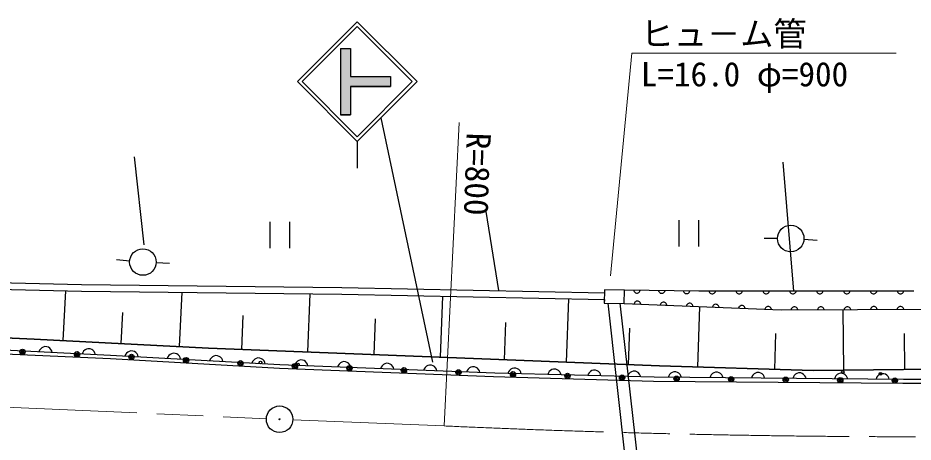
# Model space of a CAD drawing. Units: millimetres, scale not verified. Extents: x 40000 to 680000, y 20000 to 380000.
# Drawn here: x 149062 to 216476, y 280986 to 312898 of the extents above; entities that cross this region are included whole.
import ezdxf
from ezdxf.enums import TextEntityAlignment as Align

# ---------------------------------------------------------------- set-up
doc = ezdxf.new("R2010")
doc.units = ezdxf.units.MM
doc.header["$LTSCALE"] = 1000
doc.linetypes.add('CHAIN', pattern=[18.5, 12, -1.5, 3.5, -1.5])
for name, color, linetype, lineweight in [('M-BGD', 7, 'Continuous', 25), ('M-BMK', 2, 'CHAIN', 13), ('M-BMK-SRVR', 3, 'Continuous', 25), ('M-STR-HTXT', 7, 'Continuous', 13), ('M-STR-STRC', 7, 'Continuous', 25)]:
    doc.layers.add(name, color=color, linetype=linetype, lineweight=lineweight)
doc.styles.add('ＭＳ ゴシック', font='')
doc.styles.get('ＭＳ ゴシック').set_extended_font_data('MS Gothic')

msp = doc.modelspace()

# ---------------------------------------------------------------- hatches: boundary and pattern name
at = {"layer": 'M-STR-STRC'}
msp.add_hatch(color=256, dxfattribs=at).paths.add_polyline_path([(173367, 305606), (173367, 310606), (174117, 310605), (174117, 308481), (177117, 308480), (177117, 307730), (174117, 307731), (174117, 305606)])

# ---------------------------------------------------------------- linework, layer by layer
at = {"layer": 'M-BGD'}
for p, q in [((158559, 295825), (157833, 302446)), ((207499, 292351), (206693, 302036)), ((185282, 292380), (184323, 298324)), ((168026, 297565), (168025, 295566)), ((169545, 295565), (169546, 297565)), ((198832, 297694), (198832, 295694)), ((200352, 295694), (200352, 297694)), ((206257, 296302), (205257, 296302)), ((208255, 296241), (209253, 296181)), ((157481, 294609), (156484, 294686)), ((159477, 294494), (160476, 294455)), ((136013, 293277), (153862, 292846)), ((135698, 292785), (153853, 292347)), ((135698, 292785), (153853, 292347)), ((153862, 292846), (173468, 292625)), ((173468, 292625), (193241, 292215)), ((152471, 288617), (152662, 292375)), ((153853, 292347), (173460, 292125)), ((153853, 292347), (173460, 292125)), ((161231, 288171), (161440, 292261)), ((170903, 287764), (171076, 292152)), ((173460, 292125), (193231, 291715)), ((173460, 292125), (193231, 291715)), ((180878, 287371), (181059, 291968)), ((193225, 292448), (193209, 291448)), ((194745, 292424), (193225, 292448)), ((194729, 291424), (194745, 292424)), ((200341, 292352), (194745, 292424)), ((195428, 292415), (195447, 292355)), ((195447, 292355), (195477, 292304)), ((195477, 292304), (195526, 292254)), ((195526, 292254), (195575, 292223)), ((195575, 292223), (195635, 292202)), ((195635, 292202), (195715, 292201)), ((195715, 292201), (195775, 292221)), ((195775, 292221), (195826, 292250)), ((195826, 292250), (195876, 292299)), ((195876, 292299), (195907, 292349)), ((195907, 292349), (195928, 292409)), ((197293, 292391), (197312, 292331)), ((197312, 292331), (197342, 292281)), ((197342, 292281), (197391, 292230)), ((197391, 292230), (197441, 292199)), ((197441, 292199), (197500, 292179)), ((197500, 292179), (197580, 292178)), ((197580, 292178), (197641, 292197)), ((197641, 292197), (197691, 292226)), ((197691, 292226), (197742, 292275)), ((197742, 292275), (197772, 292325)), ((197772, 292325), (197793, 292385)), ((199158, 292367), (199177, 292307)), ((199177, 292307), (199207, 292257)), ((199207, 292257), (199256, 292206)), ((199256, 292206), (199306, 292175)), ((199306, 292175), (199365, 292155)), ((199365, 292155), (199445, 292154)), ((199445, 292154), (199506, 292173)), ((199506, 292173), (199556, 292202)), ((199556, 292202), (199607, 292252)), ((199607, 292252), (199637, 292301)), ((199637, 292301), (199658, 292361)), ((216542, 292350), (200341, 292352)), ((201103, 292352), (201123, 292292)), ((201123, 292292), (201153, 292242)), ((201153, 292242), (201203, 292192)), ((201203, 292192), (201253, 292162)), ((201253, 292162), (201313, 292142)), ((201313, 292142), (201393, 292142)), ((201393, 292142), (201453, 292162)), ((201453, 292162), (201503, 292192)), ((201503, 292192), (201553, 292242)), ((201553, 292242), (201583, 292292)), ((201583, 292292), (201603, 292352)), ((203128, 292352), (203148, 292292)), ((203148, 292292), (203178, 292242)), ((203178, 292242), (203228, 292192)), ((203228, 292192), (203278, 292162)), ((203278, 292162), (203338, 292142)), ((203338, 292142), (203418, 292142)), ((203418, 292142), (203478, 292162)), ((203478, 292162), (203528, 292192)), ((203528, 292192), (203578, 292242)), ((203578, 292242), (203608, 292292)), ((203608, 292292), (203628, 292352)), ((205153, 292352), (205173, 292292)), ((205173, 292292), (205203, 292242)), ((205203, 292242), (205253, 292191)), ((205253, 292191), (205303, 292161)), ((205303, 292161), (205363, 292141)), ((205363, 292141), (205443, 292141)), ((205443, 292141), (205503, 292161)), ((205503, 292161), (205553, 292191)), ((205553, 292191), (205603, 292241)), ((205603, 292241), (205633, 292291)), ((205633, 292291), (205653, 292351)), ((207179, 292351), (207199, 292291)), ((207199, 292291), (207229, 292241)), ((207229, 292241), (207279, 292191)), ((207279, 292191), (207329, 292161)), ((207329, 292161), (207389, 292141)), ((207389, 292141), (207468, 292141)), ((207468, 292141), (207528, 292161)), ((207528, 292161), (207578, 292191)), ((207578, 292191), (207628, 292241)), ((207628, 292241), (207659, 292291)), ((207659, 292291), (207679, 292351)), ((209204, 292351), (209224, 292291)), ((209224, 292291), (209254, 292241)), ((209254, 292241), (209304, 292191)), ((209304, 292191), (209354, 292161)), ((209354, 292161), (209414, 292141)), ((209414, 292141), (209494, 292141)), ((209494, 292141), (209554, 292161)), ((209554, 292161), (209604, 292191)), ((209604, 292191), (209654, 292241)), ((209654, 292241), (209684, 292291)), ((209684, 292291), (209704, 292351)), ((211229, 292351), (211249, 292291)), ((211249, 292291), (211279, 292241)), ((211279, 292241), (211329, 292191)), ((211329, 292191), (211379, 292161)), ((211379, 292161), (211439, 292141)), ((211439, 292141), (211519, 292141)), ((211519, 292141), (211579, 292161)), ((211579, 292161), (211629, 292191)), ((211629, 292191), (211679, 292241)), ((211679, 292241), (211709, 292291)), ((211709, 292291), (211729, 292351)), ((213254, 292350), (213274, 292290)), ((213274, 292290), (213304, 292240)), ((213304, 292240), (213354, 292190)), ((213354, 292190), (213404, 292160)), ((213404, 292160), (213464, 292140)), ((213464, 292140), (213544, 292140)), ((213544, 292140), (213604, 292160)), ((213604, 292160), (213654, 292190)), ((213654, 292190), (213704, 292240)), ((213704, 292240), (213734, 292290)), ((213734, 292290), (213754, 292350)), ((215279, 292350), (215299, 292290)), ((215299, 292290), (215329, 292240)), ((215329, 292240), (215379, 292190)), ((215379, 292190), (215429, 292160)), ((215429, 292160), (215489, 292140)), ((215489, 292140), (215569, 292140)), ((215569, 292140), (215629, 292160)), ((215629, 292160), (215679, 292190)), ((215679, 292190), (215729, 292240)), ((215729, 292240), (215759, 292290)), ((215759, 292290), (215779, 292350)), ((190373, 286997), (190561, 291771)), ((193231, 291715), (193209, 291448)), ((193209, 291448), (194729, 291424)), ((193209, 291448), (194729, 291424)), ((195585, 272941), (193505, 291443)), ((196479, 273048), (194425, 291429)), ((194729, 291424), (206535, 290936)), ((194729, 291424), (206535, 290936)), ((195486, 291453), (195464, 291394)), ((195518, 291501), (195486, 291453)), ((195570, 291549), (195518, 291501)), ((195621, 291577), (195570, 291549)), ((195682, 291595), (195621, 291577)), ((195762, 291591), (195682, 291595)), ((195821, 291569), (195762, 291591)), ((195870, 291537), (195821, 291569)), ((195918, 291485), (195870, 291537)), ((195946, 291434), (195918, 291485)), ((195963, 291373), (195946, 291434)), ((197454, 291371), (197431, 291312)), ((197486, 291420), (197454, 291371)), ((197538, 291468), (197486, 291420)), ((197589, 291496), (197538, 291468)), ((197650, 291513), (197589, 291496)), ((197730, 291510), (197650, 291513)), ((197789, 291488), (197730, 291510)), ((197837, 291456), (197789, 291488)), ((197885, 291404), (197837, 291456)), ((197913, 291352), (197885, 291404)), ((197931, 291292), (197913, 291352)), ((199421, 291290), (199399, 291231)), ((199453, 291339), (199421, 291290)), ((199505, 291387), (199453, 291339)), ((199557, 291415), (199505, 291387)), ((199617, 291432), (199557, 291415)), ((199697, 291429), (199617, 291432)), ((199756, 291406), (199697, 291429)), ((199805, 291374), (199756, 291406)), ((199853, 291322), (199805, 291374)), ((199881, 291271), (199853, 291322)), ((199898, 291210), (199881, 291271)), ((201421, 291258), (201389, 291209)), ((201473, 291305), (201421, 291258)), ((201524, 291333), (201473, 291305)), ((201585, 291351), (201524, 291333)), ((201665, 291348), (201585, 291351)), ((201724, 291325), (201665, 291348)), ((201773, 291293), (201724, 291325)), ((201821, 291241), (201773, 291293)), ((201849, 291190), (201821, 291241)), ((203492, 291252), (203441, 291224)), ((203553, 291269), (203492, 291252)), ((203633, 291266), (203553, 291269)), ((203692, 291244), (203633, 291266)), ((203740, 291212), (203692, 291244)), ((156851, 288394), (156971, 290744)), ((200268, 286632), (200408, 291189)), ((201389, 291209), (201367, 291150)), ((201866, 291129), (201849, 291190)), ((203357, 291127), (203334, 291068)), ((203389, 291176), (203357, 291127)), ((203441, 291224), (203389, 291176)), ((203788, 291160), (203740, 291212)), ((203816, 291108), (203788, 291160)), ((203834, 291048), (203816, 291108)), ((205324, 291046), (205302, 290987)), ((205356, 291095), (205324, 291046)), ((205408, 291143), (205356, 291095)), ((205460, 291171), (205408, 291143)), ((205520, 291188), (205460, 291171)), ((205600, 291185), (205520, 291188)), ((205659, 291162), (205600, 291185)), ((205708, 291130), (205659, 291162)), ((205756, 291078), (205708, 291130)), ((205784, 291027), (205756, 291078)), ((205801, 290966), (205784, 291027)), ((206535, 290936), (218512, 290987)), ((206535, 290936), (218512, 290987)), ((207303, 290999), (207284, 290939)), ((207333, 291049), (207303, 290999)), ((207383, 291100), (207333, 291049)), ((207433, 291130), (207383, 291100)), ((207493, 291150), (207433, 291130)), ((207573, 291150), (207493, 291150)), ((207633, 291131), (207573, 291150)), ((207683, 291101), (207633, 291131)), ((207733, 291051), (207683, 291101)), ((207763, 291001), (207733, 291051)), ((207784, 290941), (207763, 291001)), ((209299, 291008), (209280, 290948)), ((209329, 291058), (209299, 291008)), ((209379, 291108), (209329, 291058)), ((209429, 291138), (209379, 291108)), ((209489, 291159), (209429, 291138)), ((209569, 291159), (209489, 291159)), ((209629, 291139), (209569, 291159)), ((209679, 291109), (209629, 291139)), ((209729, 291060), (209679, 291109)), ((209759, 291010), (209729, 291060)), ((209780, 290950), (209759, 291010)), ((211250, 286391), (211202, 290956)), ((211295, 291016), (211276, 290956)), ((211325, 291066), (211295, 291016)), ((211375, 291117), (211325, 291066)), ((211425, 291147), (211375, 291117)), ((211485, 291167), (211425, 291147)), ((211565, 291167), (211485, 291167)), ((211625, 291148), (211565, 291167)), ((211675, 291118), (211625, 291148)), ((211725, 291068), (211675, 291118)), ((211755, 291018), (211725, 291068)), ((211776, 290958), (211755, 291018)), ((213292, 291025), (213272, 290965)), ((213321, 291075), (213292, 291025)), ((213371, 291125), (213321, 291075)), ((213421, 291155), (213371, 291125)), ((213481, 291176), (213421, 291155)), ((213561, 291176), (213481, 291176)), ((213621, 291156), (213561, 291176)), ((213671, 291126), (213621, 291156)), ((213721, 291077), (213671, 291126)), ((213752, 291027), (213721, 291077)), ((213772, 290967), (213752, 291027)), ((215288, 291033), (215268, 290973)), ((215317, 291083), (215288, 291033)), ((215367, 291134), (215317, 291083)), ((215417, 291164), (215367, 291134)), ((215477, 291184), (215417, 291164)), ((215557, 291184), (215477, 291184)), ((215617, 291165), (215557, 291184)), ((215667, 291135), (215617, 291165)), ((215717, 291085), (215667, 291135)), ((215748, 291035), (215717, 291085)), ((215768, 290975), (215748, 291035)), ((165915, 287961), (166016, 290510)), ((175890, 287567), (175997, 290270)), ((185705, 287180), (185816, 289993)), ((136512, 289319), (150281, 288728)), ((150281, 288728), (136512, 289319)), ((195041, 286813), (195150, 289567)), ((150281, 288728), (163422, 288060)), ((163422, 288060), (150281, 288728)), ((206054, 286455), (206137, 289152)), ((215855, 286439), (215826, 289161)), ((136718, 288138), (156038, 287280)), ((156030, 287511), (142996, 288141)), ((150688, 287890), (150643, 287772)), ((150753, 287987), (150688, 287890)), ((150858, 288082), (150753, 287987)), ((150961, 288137), (150858, 288082)), ((151082, 288171), (150961, 288137)), ((151242, 288163), (151082, 288171)), ((151360, 288117), (151242, 288163)), ((151457, 288053), (151360, 288117)), ((151552, 287948), (151457, 288053)), ((151607, 287845), (151552, 287948)), ((154116, 287924), (154012, 287829)), ((154219, 287979), (154116, 287924)), ((154341, 288013), (154219, 287979)), ((154501, 288006), (154341, 288013)), ((154619, 287960), (154501, 288006)), ((154716, 287895), (154619, 287960)), ((154811, 287791), (154716, 287895)), ((163422, 288060), (183371, 287272)), ((183371, 287272), (163422, 288060)), ((151641, 287723), (151607, 287845)), ((153947, 287732), (153901, 287614)), ((154012, 287829), (153947, 287732)), ((154866, 287688), (154811, 287791)), ((154900, 287566), (154866, 287688)), ((168778, 286804), (156030, 287511)), ((156038, 287280), (168756, 286545)), ((157171, 287568), (157124, 287451)), ((157236, 287665), (157171, 287568)), ((157342, 287759), (157236, 287665)), ((157445, 287813), (157342, 287759)), ((157567, 287847), (157445, 287813)), ((157726, 287838), (157567, 287847)), ((157844, 287791), (157726, 287838)), ((157941, 287726), (157844, 287791)), ((158035, 287620), (157941, 287726)), ((158089, 287517), (158035, 287620)), ((158122, 287395), (158089, 287517)), ((160358, 287391), (160311, 287274)), ((160423, 287488), (160358, 287391)), ((160529, 287582), (160423, 287488)), ((160632, 287636), (160529, 287582)), ((160754, 287670), (160632, 287636)), ((160914, 287661), (160754, 287670)), ((161031, 287614), (160914, 287661)), ((161128, 287549), (161031, 287614)), ((161222, 287443), (161128, 287549)), ((161276, 287340), (161222, 287443)), ((161310, 287218), (161276, 287340)), ((163545, 287214), (163498, 287097)), ((163610, 287311), (163545, 287214)), ((163716, 287405), (163610, 287311)), ((163819, 287459), (163716, 287405)), ((163941, 287493), (163819, 287459)), ((164101, 287484), (163941, 287493)), ((164218, 287437), (164101, 287484)), ((164315, 287372), (164218, 287437)), ((164409, 287266), (164315, 287372)), ((164463, 287163), (164409, 287266)), ((166903, 287228), (166797, 287134)), ((167006, 287283), (166903, 287228)), ((167128, 287316), (167006, 287283)), ((167288, 287307), (167128, 287316)), ((167405, 287260), (167288, 287307)), ((167502, 287195), (167405, 287260)), ((167596, 287090), (167502, 287195)), ((183371, 287272), (197375, 286721)), ((197375, 286721), (183371, 287272)), ((164497, 287041), (164463, 287163)), ((166732, 287037), (166685, 286920)), ((166797, 287134), (166732, 287037)), ((167651, 286986), (167596, 287090)), ((167684, 286864), (167651, 286986)), ((168756, 286545), (184888, 285931)), ((184968, 286174), (168778, 286804)), ((169942, 286878), (169898, 286760)), ((170006, 286976), (169942, 286878)), ((170110, 287072), (170006, 286976)), ((170212, 287128), (170110, 287072)), ((170334, 287163), (170212, 287128)), ((170493, 287157), (170334, 287163)), ((170612, 287112), (170493, 287157)), ((170709, 287049), (170612, 287112)), ((170805, 286945), (170709, 287049)), ((170861, 286843), (170805, 286945)), ((170897, 286721), (170861, 286843)), ((173180, 286752), (173136, 286634)), ((173244, 286850), (173180, 286752)), ((173348, 286946), (173244, 286850)), ((173450, 287002), (173348, 286946)), ((173572, 287037), (173450, 287002)), ((173731, 287031), (173572, 287037)), ((173850, 286986), (173731, 287031)), ((173947, 286923), (173850, 286986)), ((174043, 286819), (173947, 286923)), ((174099, 286717), (174043, 286819)), ((174135, 286595), (174099, 286717)), ((176418, 286626), (176374, 286508)), ((176482, 286724), (176418, 286626)), ((176586, 286820), (176482, 286724)), ((176688, 286876), (176586, 286820)), ((176810, 286911), (176688, 286876)), ((176969, 286905), (176810, 286911)), ((177088, 286860), (176969, 286905)), ((177185, 286797), (177088, 286860)), ((177281, 286693), (177185, 286797)), ((177337, 286591), (177281, 286693)), ((177373, 286469), (177337, 286591)), ((179720, 286598), (179656, 286500)), ((179824, 286694), (179720, 286598)), ((179926, 286750), (179824, 286694)), ((180048, 286785), (179926, 286750)), ((180207, 286779), (180048, 286785)), ((180326, 286734), (180207, 286779)), ((180423, 286671), (180326, 286734)), ((180519, 286567), (180423, 286671)), ((180575, 286465), (180519, 286567)), ((183062, 286568), (182958, 286472)), ((183164, 286624), (183062, 286568)), ((183285, 286659), (183164, 286624)), ((183445, 286653), (183285, 286659)), ((183564, 286609), (183445, 286653)), ((183661, 286545), (183564, 286609)), ((183757, 286441), (183661, 286545)), ((186279, 286519), (186177, 286462)), ((186400, 286556), (186279, 286519)), ((186559, 286552), (186400, 286556)), ((186678, 286509), (186559, 286552)), ((186777, 286446), (186678, 286509)), ((197375, 286721), (208947, 286366)), ((208947, 286366), (197375, 286721)), ((208947, 286366), (227369, 286560)), ((227369, 286560), (208947, 286366)), ((179656, 286500), (179612, 286382)), ((180611, 286343), (180575, 286465)), ((182894, 286374), (182849, 286256)), ((182958, 286472), (182894, 286374)), ((183813, 286339), (183757, 286441)), ((183849, 286217), (183813, 286339)), ((184888, 285931), (196926, 285563)), ((196971, 285858), (184968, 286174)), ((186012, 286266), (185969, 286147)), ((186074, 286365), (186012, 286266)), ((186177, 286462), (186074, 286365)), ((186874, 286344), (186777, 286446)), ((186931, 286242), (186874, 286344)), ((186968, 286121), (186931, 286242)), ((189013, 286187), (188969, 286068)), ((189075, 286286), (189013, 286187)), ((189178, 286383), (189075, 286286)), ((189279, 286440), (189178, 286383)), ((189400, 286477), (189279, 286440)), ((189560, 286473), (189400, 286477)), ((189679, 286430), (189560, 286473)), ((189778, 286367), (189679, 286430)), ((189875, 286265), (189778, 286367)), ((189932, 286163), (189875, 286265)), ((189969, 286042), (189932, 286163)), ((192013, 286108), (191970, 285990)), ((192076, 286207), (192013, 286108)), ((192179, 286304), (192076, 286207)), ((192280, 286361), (192179, 286304)), ((192401, 286398), (192280, 286361)), ((192561, 286394), (192401, 286398)), ((192680, 286351), (192561, 286394)), ((192778, 286288), (192680, 286351)), ((192876, 286186), (192778, 286288)), ((192933, 286084), (192876, 286186)), ((192970, 285963), (192933, 286084)), ((195014, 286030), (194971, 285911)), ((195077, 286128), (195014, 286030)), ((195179, 286225), (195077, 286128)), ((195281, 286283), (195179, 286225)), ((195402, 286319), (195281, 286283)), ((195562, 286315), (195402, 286319)), ((195681, 286272), (195562, 286315)), ((195779, 286210), (195681, 286272)), ((195877, 286107), (195779, 286210)), ((195934, 286005), (195877, 286107)), ((195971, 285884), (195934, 286005)), ((215750, 285698), (196971, 285858)), ((198077, 285969), (198036, 285849)), ((198138, 286068), (198077, 285969)), ((198239, 286167), (198138, 286068)), ((198339, 286226), (198239, 286167)), ((198460, 286265), (198339, 286226)), ((198620, 286264), (198460, 286265)), ((198739, 286223), (198620, 286264)), ((198839, 286162), (198739, 286223)), ((198938, 286061), (198839, 286162)), ((198997, 285961), (198938, 286061)), ((199036, 285841), (198997, 285961)), ((201207, 285942), (201166, 285822)), ((201268, 286042), (201207, 285942)), ((201369, 286141), (201268, 286042)), ((201469, 286200), (201369, 286141)), ((201590, 286239), (201469, 286200)), ((201750, 286237), (201590, 286239)), ((201869, 286196), (201750, 286237)), ((201969, 286136), (201869, 286196)), ((202068, 286035), (201969, 286136)), ((202127, 285934), (202068, 286035)), ((202166, 285814), (202127, 285934)), ((204337, 285915), (204296, 285796)), ((204398, 286015), (204337, 285915)), ((204499, 286114), (204398, 286015)), ((204599, 286173), (204499, 286114)), ((204719, 286212), (204599, 286173)), ((204879, 286211), (204719, 286212)), ((204999, 286170), (204879, 286211)), ((205099, 286109), (204999, 286170)), ((205198, 286008), (205099, 286109)), ((205257, 285908), (205198, 286008)), ((205296, 285787), (205257, 285908)), ((207467, 285889), (207426, 285769)), ((207528, 285988), (207467, 285889)), ((207628, 286088), (207528, 285988)), ((207729, 286147), (207628, 286088)), ((207849, 286186), (207729, 286147)), ((208009, 286184), (207849, 286186)), ((208129, 286143), (208009, 286184)), ((208228, 286082), (208129, 286143)), ((208327, 285982), (208228, 286082)), ((208387, 285881), (208327, 285982)), ((208426, 285761), (208387, 285881)), ((210597, 285862), (210556, 285743)), ((210657, 285962), (210597, 285862)), ((210758, 286061), (210657, 285962)), ((210859, 286120), (210758, 286061)), ((210979, 286159), (210859, 286120)), ((211139, 286158), (210979, 286159)), ((211259, 286117), (211139, 286158)), ((211358, 286056), (211259, 286117)), ((211457, 285955), (211358, 286056)), ((211516, 285854), (211457, 285955)), ((211555, 285734), (211516, 285854)), ((213726, 285836), (213685, 285716)), ((213787, 285935), (213726, 285836)), ((213888, 286034), (213787, 285935)), ((213989, 286093), (213888, 286034)), ((214109, 286132), (213989, 286093)), ((214269, 286131), (214109, 286132)), ((214388, 286090), (214269, 286131)), ((214488, 286029), (214388, 286090)), ((214587, 285928), (214488, 286029)), ((214646, 285828), (214587, 285928)), ((196926, 285563), (215704, 285407)), ((214685, 285708), (214646, 285828)), ((215704, 285407), (227424, 285406)), ((227361, 285697), (215750, 285698))]:
    msp.add_line(p, q, dxfattribs=at)
for centre, radius in [((207257, 296302), 1000), ((158478, 294533), 1000), ((149409, 287774), 200), ((149409, 287774), 120), ((149409, 287774), 40), ((153514, 287592), 200), ((153514, 287592), 120), ((153514, 287592), 40), ((157620, 287389), 200), ((157620, 287389), 120), ((157620, 287389), 40), ((161722, 287152), 200), ((161722, 287152), 120), ((161722, 287152), 40), ((165824, 286914), 200), ((165824, 286914), 120), ((165824, 286914), 40), ((167329, 286966), 100), ((169924, 286700), 200), ((169924, 286700), 120), ((169924, 286700), 40), ((170154, 286829), 100), ((174030, 286544), 200), ((174030, 286544), 120), ((174030, 286544), 40), ((178136, 286388), 200), ((178136, 286388), 120), ((178136, 286388), 40), ((182241, 286232), 200), ((182241, 286232), 120), ((182241, 286232), 40), ((186346, 286087), 200), ((186346, 286087), 120), ((186346, 286087), 40), ((190453, 285961), 200), ((190453, 285961), 120), ((190453, 285961), 40), ((194560, 285835), 200), ((194560, 285835), 120), ((194560, 285835), 40), ((198664, 285749), 200), ((198664, 285749), 120), ((202773, 285715), 200), ((202773, 285715), 120), ((206881, 285680), 200), ((210990, 285646), 200), ((211184, 286263), 100), ((214009, 286127), 100), ((198664, 285749), 40), ((202773, 285715), 40), ((206881, 285680), 120), ((206881, 285680), 40), ((210990, 285646), 120), ((210990, 285646), 40), ((215099, 285612), 200), ((215099, 285612), 120), ((215099, 285612), 40)]:
    msp.add_circle(centre, radius, dxfattribs=at)
at = {"layer": 'M-BMK'}
for p, q in [((90592, 286158), (167772, 282746)), ((169770, 282662), (181169, 282200))]:
    msp.add_line(p, q, dxfattribs=at)
msp.add_arc((217242, 1081323), 799937, 267.41543, 273.13775, dxfattribs=at)
at = {"layer": 'M-BMK-SRVR'}
for radius in [1000, 40]:
    msp.add_circle((168771, 282702), radius, dxfattribs=at)
at = {"layer": 'M-STR-HTXT'}
for p, q in [((193697, 293506), (195293, 310237)), ((195293, 310237), (215209, 310234)), ((181169, 282200), (182296, 305041))]:
    msp.add_line(p, q, dxfattribs=at)
at = {"layer": 'M-STR-STRC'}
for p, q in [((170118, 308107), (174618, 312606)), ((170471, 308107), (174618, 312252)), ((179118, 308105), (174618, 312606)), ((178764, 308105), (174618, 312252)), ((173367, 310606), (174117, 310605)), ((173367, 310606), (173367, 305606)), ((173367, 310606), (173367, 305606)), ((173367, 310606), (174117, 310605)), ((174117, 310605), (174117, 308481)), ((174117, 310605), (174117, 308481)), ((170118, 308107), (174617, 303606)), ((170471, 308107), (174617, 303959)), ((174117, 308481), (177117, 308480)), ((174117, 308481), (177117, 308480)), ((174617, 303959), (178764, 308105)), ((174617, 303606), (179118, 308105)), ((177117, 308480), (177117, 307730)), ((177117, 308480), (177117, 307730)), ((177117, 307730), (174117, 307731)), ((174117, 307731), (174117, 305606)), ((174117, 307731), (177117, 307730)), ((174117, 307731), (174117, 305606)), ((174117, 305606), (173367, 305606)), ((173367, 305606), (174117, 305606)), ((176386, 305375), (180283, 287001)), ((174617, 303606), (174617, 301606))]:
    msp.add_line(p, q, dxfattribs=at)

# ---------------------------------------------------------------- texts
at = {"layer": 'M-STR-HTXT', "style": 'ＭＳ ゴシック'}
for s, rotation, p in [('ヒュ－ム管', 359.992, (195955, 310237)), ('L=16.0 φ=900', 359.992, (195974, 307200)), ('R=800', 268.192, (182305, 304309))]:
    msp.add_text(s, height=1833, rotation=rotation, dxfattribs=at).set_placement(p, align=Align.BOTTOM_LEFT)

doc.saveas('drawing.dxf')
